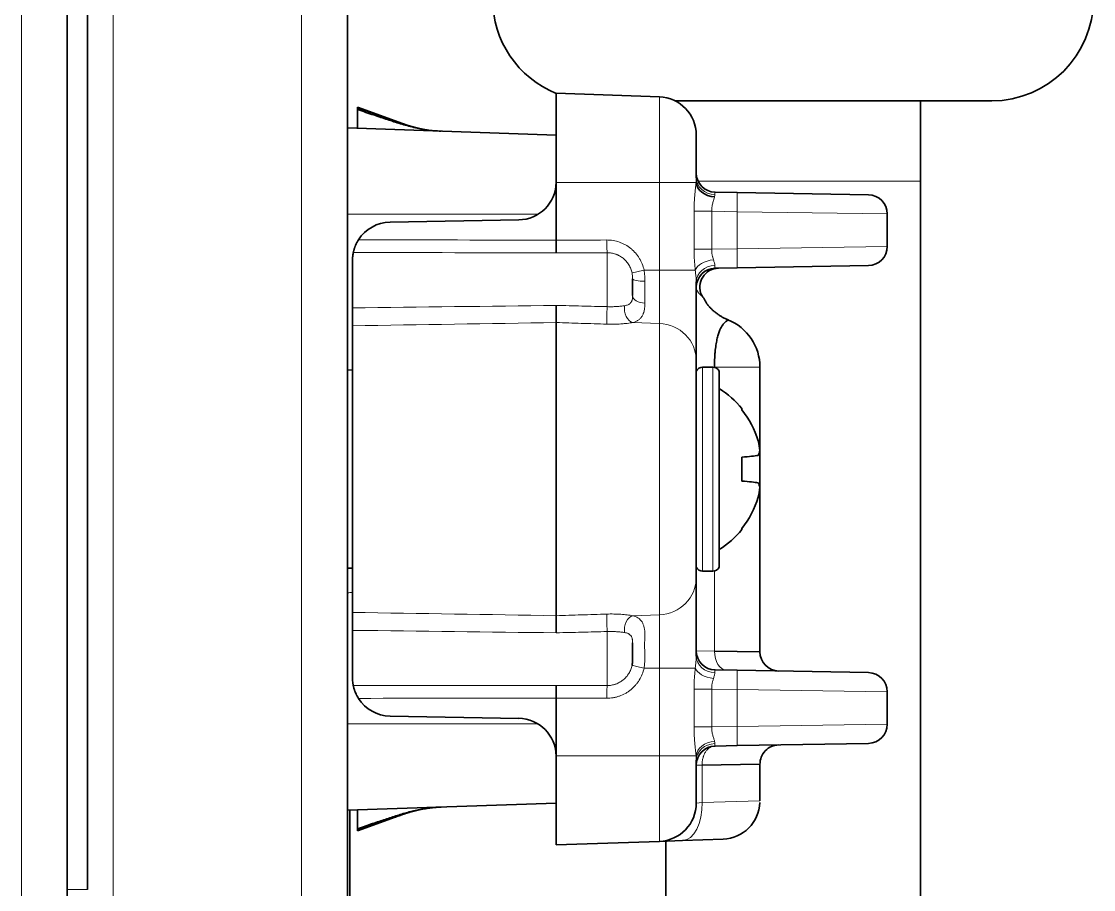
# Model space of a CAD drawing. Header units: millimetres. Extents: x -1803 to 2559, y -1143 to 2136.
# Drawn here: x 80.05 to 122.15, y 95.6 to 129.67 of the extents above; entities that cross this region are included whole.
import ezdxf

# ---------------------------------------------------------------- set-up
doc = ezdxf.new("R2010")
doc.units = ezdxf.units.MM

msp = doc.modelspace()

# ---------------------------------------------------------------- linework, layer by layer
at = {"linetype": 'Continuous', "lineweight": 13}
for p, q in [((80.053, 939.789), (80.053, 46.303)), ((91.053, 146.603), (91.053, 59.403)), ((83.653, 135.279), (83.653, 91.773)), ((105.105, 126.711), (105.105, 123.353)), ((101.053, 123.353), (105.105, 123.353)), ((106.544, 123.353), (105.105, 123.353)), ((105.105, 119.909), (105.105, 123.353)), ((106.624, 123.403), (115.353, 123.403)), ((100.335, 122.103), (92.853, 122.103)), ((106.465, 122.223), (107.157, 122.223)), ((106.465, 122.223), (106.465, 120.733)), ((107.157, 122.223), (108.158, 122.206)), ((107.157, 122.223), (107.157, 120.733)), ((108.158, 122.206), (114.053, 122.116)), ((108.158, 122.206), (108.158, 120.75)), ((114.053, 120.84), (108.158, 120.75)), ((106.465, 120.733), (107.157, 120.733)), ((108.158, 120.75), (107.157, 120.733)), ((104.502, 119.909), (105.105, 119.909)), ((106.514, 119.909), (105.105, 119.909)), ((105.105, 119.909), (105.105, 117.82)), ((104.536, 118.614), (104.536, 119.473)), ((105.105, 117.82), (104.064, 117.855)), ((105.105, 117.82), (105.105, 106.386)), ((106.803, 108.103), (106.803, 116.103)), ((107.203, 108.103), (107.203, 116.103)), ((107.267, 116.103), (107.267, 116.096)), ((109.053, 116.103), (107.267, 116.103)), ((107.267, 108.111), (107.267, 104.963)), ((105.105, 106.386), (104.064, 106.351)), ((105.105, 106.386), (105.105, 104.297)), ((107.267, 104.963), (106.553, 104.971)), ((104.502, 104.297), (105.105, 104.297)), ((105.105, 100.853), (105.105, 104.297)), ((106.514, 104.297), (105.105, 104.297)), ((106.465, 103.473), (106.465, 101.983)), ((106.465, 103.473), (107.157, 103.473)), ((107.157, 103.473), (108.158, 103.456)), ((107.157, 103.473), (107.157, 101.983)), ((108.158, 103.456), (114.053, 103.366)), ((108.158, 103.456), (108.158, 102)), ((100.335, 102.103), (92.853, 102.103)), ((106.465, 101.983), (107.157, 101.983)), ((108.158, 102), (107.157, 101.983)), ((114.053, 102.09), (108.158, 102)), ((101.053, 100.853), (105.105, 100.853)), ((106.544, 100.853), (105.105, 100.853)), ((105.105, 100.853), (105.105, 97.495)), ((106.78, 100.483), (106.553, 100.483)), ((106.78, 100.483), (106.78, 99.025)), ((106.553, 98.994), (106.78, 99.025)), ((109.053, 99.081), (106.78, 99.025)), ((81.853, 95.603), (82.653, 95.603))]:
    msp.add_line(p, q, dxfattribs=at)
at = {"linetype": 'Continuous', "lineweight": 35}
for p, q in [((81.853, 939.789), (81.853, 46.303)), ((92.853, 60.403), (92.853, 146.603)), ((82.653, 144.603), (82.653, 95.603)), ((101.053, 126.853), (105.105, 126.711)), ((101.053, 123.383), (101.053, 126.853)), ((93.253, 126.277), (93.253, 126.303)), ((95.013, 125.663), (93.253, 126.303)), ((118.153, 126.553), (105.726, 126.553)), ((115.353, 123.403), (115.353, 126.553)), ((93.253, 126.216), (93.253, 126.277)), ((93.253, 125.48), (93.253, 126.216)), ((101.053, 125.208), (92.853, 125.494)), ((106.553, 125.212), (106.553, 123.53)), ((101.053, 123.353), (101.053, 121.087)), ((115.353, 73.403), (115.353, 123.403)), ((107.29, 122.971), (108.158, 122.956)), ((108.158, 122.956), (113.316, 122.866)), ((114.053, 122.116), (114.053, 120.84)), ((99.579, 121.884), (94.527, 121.795)), ((93.053, 118.431), (93.053, 120.296)), ((108.158, 120), (107.29, 119.985)), ((113.316, 120.09), (108.158, 120)), ((106.553, 119.448), (106.553, 116.357)), ((107.803, 117.957), (107.734, 117.909)), ((107.803, 117.957), (107.734, 117.909)), ((93.053, 106.479), (93.053, 117.727)), ((101.053, 117.856), (101.053, 106.35)), ((106.553, 116.357), (106.553, 107.849)), ((93.053, 115.987), (92.853, 115.994)), ((107.203, 116.103), (106.803, 116.103)), ((107.453, 108.253), (107.453, 115.953)), ((109.053, 104.927), (109.053, 116.103)), ((108.345, 114.429), (108.344, 114.476)), ((108.344, 109.73), (108.345, 109.777)), ((92.853, 108.212), (93.053, 108.219)), ((106.553, 107.849), (106.553, 104.758)), ((106.803, 108.103), (107.203, 108.103)), ((93.053, 103.91), (93.053, 105.775)), ((109.044, 104.927), (107.267, 104.963)), ((107.29, 104.221), (108.158, 104.206)), ((108.158, 104.206), (113.316, 104.116)), ((114.053, 103.366), (114.053, 102.09)), ((101.053, 103.119), (101.053, 100.853)), ((99.579, 102.322), (94.527, 102.411)), ((108.158, 101.25), (107.29, 101.235)), ((113.316, 101.34), (108.158, 101.25)), ((101.053, 97.353), (101.053, 100.823)), ((106.553, 98.994), (106.553, 100.676)), ((106.78, 100.483), (109.039, 100.528)), ((109.053, 99.081), (109.053, 100.529)), ((101.053, 98.998), (92.853, 98.712)), ((92.953, 98.715), (92.953, 87.703)), ((93.253, 97.99), (93.253, 98.726)), ((93.253, 97.903), (95.013, 98.543)), ((93.253, 97.929), (93.253, 97.99)), ((93.253, 97.903), (93.253, 97.929)), ((101.053, 97.353), (105.105, 97.495)), ((105.105, 97.495), (106.015, 97.526)), ((105.353, 73.403), (105.353, 97.523)), ((107.605, 97.582), (106.015, 97.526))]:
    msp.add_line(p, q, dxfattribs=at)
for centre, radius, start, end in [((102.553, 130.553), 4, 180, 247.9753), ((118.153, 130.553), 4, 270, 0), ((105.053, 125.212), 1.5, 0, 88), ((99.553, 123.383), 1.5, 271, 358.9928), ((107.303, 123.721), 0.75, 180, 269), ((113.303, 122.116), 0.75, 0, 89), ((94.553, 120.296), 1.5, 91, 147.5807), ((113.303, 120.84), 0.75, 271, 0), ((107.303, 119.235), 0.75, 91, 180), ((107.053, 116.103), 2, 0, 68.22), ((106.803, 115.82), 0.283, 90, 151.9275), ((107.203, 115.82), 0.283, 28.0725, 90), ((105.453, 112.103), 3.74, 39.3791, 57.6759), ((105.453, 112.103), 3.74, 302.3241, 320.6111), ((106.803, 108.386), 0.283, 208.0725, 270), ((107.203, 108.386), 0.283, 270, 331.9275), ((107.303, 104.971), 0.75, 180, 269), ((109.803, 104.927), 0.75, 179.5721, 269), ((113.303, 103.366), 0.75, 0, 89), ((94.553, 103.91), 1.5, 212.4193, 269), ((99.553, 100.823), 1.5, 1.0073, 89), ((113.303, 102.09), 0.75, 271, 0), ((107.303, 100.485), 0.75, 91, 180), ((109.803, 100.529), 0.75, 91, 181.017), ((105.053, 98.994), 1.5, 272, 0), ((107.553, 99.081), 1.5, 272, 357.7999)]:
    msp.add_arc(centre, radius, start, end, dxfattribs=at)
for centre, major_axis, ratio, start_param, end_param in [((96.722, 130.362), (0, -5), 1, 5.934414, 6.248278), ((107.29, 123.353), (0.744, -0.093), 0.753293, 3.306771, 4.781997), ((107.442, 119.238), (0.013, -0.75), 0.999996, 3.143114, 5.112232), ((105.432, 112.108), (0.873, 3.624), 0.997235, 5.247399, 5.62012), ((105.395, 112.361), (3.6, 0.806), 0.902278, 6.178468, 6.295334), ((105.432, 112.4), (3.718, 0.269), 0.017407, 5.611261, 5.983982), ((105.395, 112.657), (3.669, 0.383), 0.420739, 6.027806, 6.144672), ((105.432, 111.806), (-3.718, 0.269), 0.017407, 3.440796, 3.813517), ((105.395, 111.549), (-3.669, 0.383), 0.420739, 3.280106, 3.396972), ((105.395, 111.845), (-3.6, 0.806), 0.902278, 3.129444, 3.24631), ((105.432, 112.098), (-0.873, 3.624), 0.997235, 3.804658, 4.177379)]:
    msp.add_ellipse(centre, major_axis=major_axis, ratio=ratio, start_param=start_param, end_param=end_param, dxfattribs=at)
at = {"linetype": 'Continuous', "lineweight": 13}
for centre, major_axis, ratio, start_param, end_param in [((107.303, 123.53), (0.75, 0), 0.872523, 3.141593, 4.688635), ((107.303, 122.221), (-0.013, 0.75), 0.017429, 6.282577, 6.792959), ((108.145, 122.206), (0.013, 0.75), 0.01745, 4.712694, 6.283185), ((103.053, 121.095), (0.002, -0.5), 0.034899, 4.712271, 6.192931), ((108.145, 120.75), (0.013, -0.75), 0.01745, 0, 1.570492), ((107.244, 119.909), (0.741, 0.115), 0.547798, 1.510445, 2.865793), ((107.303, 119.448), (0.75, 0), 0.857945, 1.594735, 3.141593), ((107.303, 120.735), (0.013, 0.75), 0.017429, 2.602742, 3.142201), ((104.519, 119.909), (-0.489, -0.104), 0.007283, 4.746528, 6.24987), ((104.553, 119.576), (-0.5, 0), 0.205405, 0, 1.53589), ((104.553, 118.919), (-0.5, 0), 0.610379, 6.283184, 7.819075), ((103.053, 118.271), (0.016, 0.5), 0.014467, 1.141807, 2.85497), ((104.082, 118.343), (-0.09, 0.492), 0.691493, 1.087032, 2.834139), ((105.053, 116.357), (1.5, 0), 0.975781, 0, 1.53589), ((105.053, 107.849), (1.5, 0), 0.975781, 4.747296, 6.283185), ((103.053, 105.935), (0.016, -0.5), 0.014467, 3.428215, 5.141378), ((104.082, 105.863), (-0.09, -0.492), 0.691493, 3.449046, 5.196154), ((107.75, 104.963), (-0.013, -0.75), 0.6428, 4.723609, 6.283185), ((107.303, 104.758), (0.75, 0), 0.857945, 3.141593, 4.688451), ((104.519, 104.297), (-0.489, 0.104), 0.007283, 0.033315, 1.536658), ((107.244, 104.297), (0.741, -0.115), 0.547798, 3.417392, 4.77274), ((107.303, 103.471), (-0.013, 0.75), 0.017429, 6.282577, 6.822036), ((108.145, 103.456), (0.013, 0.75), 0.01745, 4.712694, 6.283185), ((103.053, 103.111), (0.002, 0.5), 0.034899, 0.090254, 1.570914), ((108.145, 102), (0.013, -0.75), 0.01745, 0, 1.570492), ((107.29, 100.853), (0.744, 0.093), 0.753293, 1.501189, 2.976415), ((107.303, 100.676), (0.75, 0), 0.872523, 1.59455, 3.141593), ((107.303, 101.985), (0.013, 0.75), 0.017429, 2.631819, 3.142201), ((107.053, 100.485), (-0.5, 0), 0.009465, 5.28942, 6.283185), ((105.962, 99.025), (-0.052, 1.499), 0.545221, 3.141593, 4.693352)]:
    msp.add_ellipse(centre, major_axis=major_axis, ratio=ratio, start_param=start_param, end_param=end_param, dxfattribs=at)
at = {"linetype": 'Continuous', "lineweight": 35}
for points, degree in [([(95.013, 125.663), (95.016, 125.662), (95.015, 125.662), (94.991, 125.671), (94.941, 125.688), (94.862, 125.715), (94.755, 125.753), (94.62, 125.8), (94.46, 125.856), (94.274, 125.92), (94.063, 125.994), (93.825, 126.077), (93.559, 126.17), (93.359, 126.24), (93.253, 126.277)], 3), ([(96.522, 125.366), (96.432, 125.369), (96.252, 125.38), (95.983, 125.411), (95.718, 125.456), (95.455, 125.513), (95.195, 125.581), (94.938, 125.657), (94.682, 125.738), (94.427, 125.82), (94.167, 125.906), (93.891, 125.999), (93.583, 126.103), (93.366, 126.178), (93.253, 126.216)], 3), ([(101.053, 123.383), (101.053, 123.375), (101.053, 123.366), (101.053, 123.357)], 3), ([(106.76, 118.947), (106.984, 118.571)], 1), ([(107.803, 117.957), (107.314, 118.157), (106.984, 118.571)], 2), ([(101.053, 100.823), (101.053, 100.831), (101.053, 100.84), (101.053, 100.849)], 3), ([(93.253, 97.99), (93.356, 98.025), (93.555, 98.093), (93.839, 98.19), (94.102, 98.278), (94.346, 98.359), (94.58, 98.436), (94.814, 98.51), (95.048, 98.582), (95.281, 98.648), (95.518, 98.708), (95.762, 98.758), (96.013, 98.799), (96.268, 98.827), (96.437, 98.837), (96.522, 98.84)], 3), ([(93.253, 97.929), (93.337, 97.959), (93.497, 98.014), (93.709, 98.088), (93.897, 98.154), (94.066, 98.213), (94.219, 98.267), (94.361, 98.316), (94.495, 98.363), (94.621, 98.407), (94.738, 98.448), (94.843, 98.484), (94.927, 98.513), (94.986, 98.534), (95.014, 98.544), (95.016, 98.544), (95.013, 98.543)], 3)]:
    msp.add_open_spline(points, degree=degree, dxfattribs=at)
at = {"linetype": 'Continuous', "lineweight": 13}
for points, knots in [([(106.544, 123.353), (106.541, 123.313), (106.537, 123.272), (106.528, 123.186), (106.524, 123.142), (106.517, 123.075), (106.514, 123.052), (106.509, 123.006), (106.507, 122.983), (106.5, 122.913), (106.496, 122.865), (106.488, 122.769), (106.484, 122.721), (106.479, 122.647), (106.477, 122.623), (106.474, 122.573), (106.473, 122.548), (106.467, 122.424), (106.465, 122.324), (106.465, 122.223)], [0, 0, 0, 0, 0.125, 0.125, 0.25, 0.25, 0.3125, 0.3125, 0.375, 0.375, 0.5, 0.5, 0.625, 0.625, 0.6875, 0.6875, 0.75, 0.75, 1, 1, 1, 1]), ([(107.271, 122.787), (107.262, 122.752), (107.25, 122.713), (107.231, 122.65), (107.224, 122.628), (107.21, 122.583), (107.204, 122.56), (107.192, 122.512), (107.186, 122.488), (107.178, 122.45), (107.176, 122.437), (107.171, 122.411), (107.169, 122.398), (107.16, 122.332), (107.157, 122.278), (107.157, 122.223)], [0, 0, 0, 0, 0.25, 0.25, 0.375, 0.375, 0.5, 0.5, 0.625, 0.625, 0.6875, 0.6875, 0.75, 0.75, 1, 1, 1, 1]), ([(104.502, 119.909), (104.484, 119.993), (104.459, 120.075), (104.412, 120.193), (104.395, 120.232), (104.356, 120.308), (104.335, 120.346), (104.268, 120.455), (104.218, 120.523), (104.135, 120.618), (104.106, 120.649), (104.06, 120.693), (104.044, 120.707), (104.012, 120.736), (103.996, 120.749), (103.912, 120.817), (103.842, 120.864), (103.731, 120.926), (103.693, 120.945), (103.635, 120.972), (103.616, 120.98), (103.576, 120.996), (103.556, 121.003), (103.455, 121.039), (103.29, 121.081), (103.121, 121.095), (103.035, 121.095)], [0, 0, 0, 0, 0.125, 0.125, 0.1875, 0.1875, 0.25, 0.25, 0.375, 0.375, 0.4375, 0.4375, 0.46875, 0.46875, 0.5, 0.5, 0.625, 0.625, 0.6875, 0.6875, 0.71875, 0.71875, 0.75, 0.75, 0.875, 1, 1, 1, 1]), ([(103.053, 120.597), (102.72, 120.596), (102.388, 120.595), (101.723, 120.593), (101.39, 120.592), (101.057, 120.591)], [0, 0, 0, 0, 0.499839, 0.499839, 1, 1, 1, 1]), ([(104.031, 119.805), (104.019, 119.861), (104.002, 119.916), (103.971, 119.995), (103.959, 120.021), (103.934, 120.072), (103.92, 120.097), (103.875, 120.17), (103.842, 120.215), (103.786, 120.279), (103.767, 120.299), (103.726, 120.338), (103.705, 120.357), (103.638, 120.411), (103.591, 120.443), (103.517, 120.484), (103.492, 120.497), (103.453, 120.515), (103.44, 120.52), (103.414, 120.531), (103.4, 120.536), (103.333, 120.56), (103.223, 120.588), (103.11, 120.597), (103.053, 120.597)], [0, 0, 0, 0, 0.125, 0.125, 0.1875, 0.1875, 0.25, 0.25, 0.375, 0.375, 0.4375, 0.4375, 0.5, 0.5, 0.625, 0.625, 0.6875, 0.6875, 0.71875, 0.71875, 0.75, 0.75, 0.875, 1, 1, 1, 1]), ([(103.053, 118.479), (103.053, 118.534), (103.053, 118.589), (103.053, 118.703), (103.053, 118.76), (103.053, 118.848), (103.053, 118.892), (103.053, 118.937), (103.053, 118.967), (103.053, 118.982), (103.053, 119.056), (103.053, 119.176), (103.053, 119.294), (103.053, 119.382), (103.053, 119.411), (103.053, 119.47), (103.053, 119.499), (103.053, 119.585), (103.053, 119.642), (103.053, 119.724), (103.053, 119.751), (103.053, 119.805), (103.053, 119.831), (103.053, 119.909), (103.053, 120.008), (103.053, 120.099), (103.053, 120.163), (103.053, 120.185), (103.053, 120.225), (103.053, 120.245), (103.053, 120.301), (103.053, 120.371), (103.053, 120.429), (103.053, 120.462), (103.053, 120.468), (103.053, 120.48), (103.053, 120.498), (103.053, 120.513), (103.053, 120.542), (103.053, 120.558), (103.053, 120.583), (103.053, 120.592), (103.053, 120.597)], [0, 0, 0, 0, 0.0625, 0.0625, 0.125, 0.125, 0.15625, 0.171875, 0.171875, 0.1875, 0.1875, 0.25, 0.3125, 0.3125, 0.34375, 0.34375, 0.375, 0.375, 0.4375, 0.4375, 0.46875, 0.46875, 0.5, 0.5, 0.5625, 0.625, 0.625, 0.65625, 0.65625, 0.6875, 0.6875, 0.75, 0.8125, 0.8125, 0.828125, 0.828125, 0.84375, 0.875, 0.875, 0.9375, 0.9375, 1, 1, 1, 1]), ([(106.465, 120.733), (106.465, 120.662), (106.466, 120.591), (106.471, 120.451), (106.474, 120.381), (106.481, 120.277), (106.483, 120.243), (106.489, 120.174), (106.491, 120.141), (106.5, 120.04), (106.507, 119.974), (106.514, 119.909)], [0, 0, 0, 0, 0.25, 0.25, 0.5, 0.5, 0.625, 0.625, 0.75, 0.75, 1, 1, 1, 1]), ([(107.157, 120.733), (107.157, 120.695), (107.158, 120.659), (107.165, 120.587), (107.17, 120.551), (107.18, 120.499), (107.183, 120.481), (107.191, 120.448), (107.195, 120.431), (107.208, 120.383), (107.217, 120.351), (107.226, 120.321)], [0, 0, 0, 0, 0.25, 0.25, 0.5, 0.5, 0.625, 0.625, 0.75, 0.75, 1, 1, 1, 1]), ([(107.226, 120.321), (107.233, 120.298), (107.24, 120.276), (107.254, 120.234), (107.26, 120.213), (107.277, 120.155), (107.285, 120.121), (107.285, 120.091)], [0, 0, 0, 0, 0.25, 0.25, 0.5, 0.5, 1, 1, 1, 1]), ([(104.053, 119.576), (104.053, 119.594), (104.053, 119.613), (104.051, 119.651), (104.05, 119.67), (104.045, 119.728), (104.039, 119.766), (104.031, 119.805)], [0, 0, 0, 0, 0.25, 0.25, 0.5, 0.5, 1, 1, 1, 1]), ([(104.536, 119.473), (104.536, 119.546), (104.533, 119.618), (104.522, 119.764), (104.514, 119.837), (104.502, 119.909)], [0, 0, 0, 0, 0.5, 0.5, 1, 1, 1, 1]), ([(106.514, 119.909), (106.518, 119.866), (106.522, 119.823), (106.531, 119.74), (106.535, 119.7), (106.541, 119.641), (106.543, 119.622), (106.546, 119.584), (106.548, 119.566), (106.552, 119.512), (106.553, 119.479), (106.553, 119.448)], [0, 0, 0, 0, 0.25, 0.25, 0.5, 0.5, 0.625, 0.625, 0.75, 0.75, 1, 1, 1, 1]), ([(106.553, 119.235), (106.553, 119.182), (106.571, 119.131), (106.609, 119.065), (106.623, 119.045), (106.652, 119.008), (106.667, 118.991), (106.695, 118.962), (106.708, 118.95), (106.732, 118.929), (106.742, 118.92), (106.755, 118.91), (106.758, 118.907), (106.765, 118.902), (106.768, 118.9), (106.774, 118.895), (106.776, 118.893), (106.776, 118.893)], [0, 0, 0, 0, 0.250274, 0.250274, 0.375411, 0.375411, 0.500547, 0.500547, 0.625684, 0.625684, 0.750821, 0.750821, 0.81339, 0.81339, 0.875958, 0.875958, 1, 1, 1, 1]), ([(103.739, 118.517), (103.789, 118.524), (103.834, 118.535), (103.893, 118.562), (103.912, 118.573), (103.946, 118.598), (103.961, 118.612), (103.988, 118.644), (104, 118.662), (104.016, 118.692), (104.02, 118.703), (104.029, 118.725), (104.032, 118.737), (104.042, 118.773), (104.046, 118.8), (104.051, 118.842), (104.052, 118.857), (104.053, 118.888), (104.053, 118.903), (104.053, 118.919)], [0, 0, 0, 0, 0.25, 0.25, 0.375, 0.375, 0.5, 0.5, 0.625, 0.625, 0.6875, 0.6875, 0.75, 0.75, 0.875, 0.875, 0.9375, 0.9375, 1, 1, 1, 1]), ([(101.057, 118.527), (101.39, 118.519), (101.723, 118.511), (102.388, 118.495), (102.72, 118.487), (103.053, 118.479)], [0, 0, 0, 0, 0.500156, 0.500156, 1, 1, 1, 1]), ([(103.053, 118.479), (103.085, 118.478), (103.117, 118.477), (103.181, 118.476), (103.212, 118.476), (103.305, 118.478), (103.365, 118.48), (103.454, 118.486), (103.483, 118.488), (103.539, 118.493), (103.566, 118.496), (103.645, 118.504), (103.694, 118.51), (103.739, 118.517)], [0, 0, 0, 0, 0.125, 0.125, 0.25, 0.25, 0.5, 0.5, 0.625, 0.625, 0.75, 0.75, 1, 1, 1, 1]), ([(104.064, 117.855), (104.104, 117.865), (104.142, 117.878), (104.211, 117.908), (104.244, 117.925), (104.304, 117.966), (104.331, 117.99), (104.381, 118.043), (104.403, 118.072), (104.442, 118.135), (104.459, 118.17), (104.477, 118.217), (104.481, 118.227), (104.487, 118.247), (104.497, 118.276), (104.505, 118.308), (104.518, 118.372), (104.525, 118.417), (104.532, 118.488), (104.533, 118.513), (104.535, 118.563), (104.536, 118.588), (104.536, 118.614)], [0, 0, 0, 0, 0.125, 0.125, 0.25, 0.25, 0.375, 0.375, 0.5, 0.5, 0.625, 0.625, 0.65625, 0.65625, 0.6875, 0.75, 0.75, 0.875, 0.875, 0.9375, 0.9375, 1, 1, 1, 1]), ([(101.053, 117.856), (101.381, 117.845), (101.71, 117.834), (102.37, 117.813), (102.703, 117.802), (103.035, 117.792)], [0, 0, 0, 0, 0.496855, 0.496855, 1, 1, 1, 1]), ([(103.035, 117.792), (103.083, 117.79), (103.13, 117.789), (103.224, 117.788), (103.27, 117.789), (103.408, 117.791), (103.498, 117.795), (103.608, 117.802), (103.63, 117.804), (103.673, 117.807), (103.695, 117.809), (103.758, 117.815), (103.799, 117.819), (103.919, 117.833), (103.994, 117.844), (104.064, 117.855)], [0, 0, 0, 0, 0.125, 0.125, 0.25, 0.25, 0.5, 0.5, 0.5625, 0.5625, 0.625, 0.625, 0.75, 0.75, 1, 1, 1, 1]), ([(103.035, 106.414), (102.703, 106.404), (102.37, 106.393), (101.71, 106.372), (101.381, 106.361), (101.053, 106.35)], [0, 0, 0, 0, 0.50314, 0.50314, 1, 1, 1, 1]), ([(104.064, 106.351), (104.029, 106.357), (103.993, 106.362), (103.917, 106.373), (103.878, 106.378), (103.758, 106.392), (103.674, 106.399), (103.564, 106.407), (103.542, 106.408), (103.497, 106.411), (103.474, 106.412), (103.406, 106.414), (103.361, 106.416), (103.223, 106.418), (103.13, 106.417), (103.035, 106.414)], [0, 0, 0, 0, 0.125, 0.125, 0.25, 0.25, 0.5, 0.5, 0.5625, 0.5625, 0.625, 0.625, 0.75, 0.75, 1, 1, 1, 1]), ([(104.502, 104.297), (104.507, 104.328), (104.511, 104.358), (104.519, 104.42), (104.522, 104.451), (104.531, 104.544), (104.534, 104.605), (104.536, 104.727), (104.536, 104.787), (104.533, 104.876), (104.532, 104.906), (104.529, 104.965), (104.528, 104.994), (104.526, 105.053), (104.525, 105.081), (104.523, 105.138), (104.523, 105.167), (104.523, 105.222), (104.524, 105.25), (104.525, 105.304), (104.526, 105.331), (104.53, 105.411), (104.533, 105.463), (104.535, 105.539), (104.536, 105.564), (104.536, 105.613), (104.535, 105.637), (104.533, 105.708), (104.529, 105.754), (104.52, 105.819), (104.517, 105.84), (104.508, 105.882), (104.504, 105.902), (104.493, 105.941), (104.487, 105.96), (104.475, 105.996), (104.468, 106.014), (104.445, 106.065), (104.428, 106.096), (104.389, 106.154), (104.367, 106.18), (104.336, 106.21), (104.33, 106.216), (104.317, 106.227), (104.298, 106.243), (104.277, 106.258), (104.234, 106.286), (104.204, 106.302), (104.137, 106.33), (104.102, 106.341), (104.064, 106.351)], [0, 0, 0, 0, 0.03125, 0.03125, 0.0625, 0.0625, 0.125, 0.125, 0.1875, 0.1875, 0.21875, 0.21875, 0.25, 0.25, 0.28125, 0.28125, 0.3125, 0.3125, 0.34375, 0.34375, 0.375, 0.375, 0.4375, 0.4375, 0.46875, 0.46875, 0.5, 0.5, 0.5625, 0.5625, 0.59375, 0.59375, 0.625, 0.625, 0.65625, 0.65625, 0.6875, 0.6875, 0.75, 0.75, 0.8125, 0.8125, 0.828125, 0.828125, 0.84375, 0.875, 0.875, 0.9375, 0.9375, 1, 1, 1, 1]), ([(103.053, 105.727), (102.72, 105.719), (102.388, 105.711), (101.723, 105.695), (101.39, 105.687), (101.057, 105.679)], [0, 0, 0, 0, 0.499839, 0.499839, 1, 1, 1, 1]), ([(103.739, 105.689), (103.716, 105.693), (103.692, 105.696), (103.643, 105.702), (103.617, 105.705), (103.538, 105.713), (103.483, 105.718), (103.395, 105.724), (103.364, 105.725), (103.303, 105.728), (103.273, 105.729), (103.18, 105.73), (103.117, 105.729), (103.053, 105.727)], [0, 0, 0, 0, 0.125, 0.125, 0.25, 0.25, 0.5, 0.5, 0.625, 0.625, 0.75, 0.75, 1, 1, 1, 1]), ([(103.053, 103.609), (103.053, 103.612), (103.053, 103.615), (103.053, 103.624), (103.053, 103.63), (103.053, 103.648), (103.053, 103.664), (103.053, 103.693), (103.053, 103.708), (103.053, 103.726), (103.053, 103.738), (103.053, 103.744), (103.053, 103.777), (103.053, 103.835), (103.053, 103.905), (103.053, 103.961), (103.053, 103.981), (103.053, 104.022), (103.053, 104.043), (103.053, 104.108), (103.053, 104.198), (103.053, 104.297), (103.053, 104.375), (103.053, 104.401), (103.053, 104.455), (103.053, 104.482), (103.053, 104.565), (103.053, 104.621), (103.053, 104.707), (103.053, 104.737), (103.053, 104.795), (103.053, 104.824), (103.053, 104.912), (103.053, 105.031), (103.053, 105.15), (103.053, 105.225), (103.053, 105.24), (103.053, 105.27), (103.053, 105.314), (103.053, 105.358), (103.053, 105.446), (103.053, 105.503), (103.053, 105.617), (103.053, 105.672), (103.053, 105.727)], [0, 0, 0, 0, 0.03125, 0.03125, 0.0625, 0.0625, 0.125, 0.125, 0.15625, 0.171875, 0.171875, 0.1875, 0.1875, 0.25, 0.3125, 0.3125, 0.34375, 0.34375, 0.375, 0.375, 0.4375, 0.5, 0.5, 0.53125, 0.53125, 0.5625, 0.5625, 0.625, 0.625, 0.65625, 0.65625, 0.6875, 0.6875, 0.75, 0.8125, 0.8125, 0.828125, 0.828125, 0.84375, 0.875, 0.875, 0.9375, 0.9375, 1, 1, 1, 1]), ([(104.053, 105.283), (104.053, 105.287), (104.053, 105.29), (104.053, 105.31), (104.053, 105.327), (104.051, 105.358), (104.05, 105.373), (104.046, 105.403), (104.044, 105.417), (104.039, 105.445), (104.035, 105.458), (104.028, 105.483), (104.023, 105.495), (104.009, 105.529), (103.997, 105.549), (103.97, 105.585), (103.954, 105.601), (103.928, 105.621), (103.919, 105.628), (103.9, 105.64), (103.89, 105.645), (103.859, 105.66), (103.837, 105.668), (103.79, 105.681), (103.765, 105.686), (103.739, 105.689)], [0, 0, 0, 0, 0.013547, 0.013547, 0.079311, 0.079311, 0.145074, 0.145074, 0.210838, 0.210838, 0.276601, 0.276601, 0.342365, 0.342365, 0.473892, 0.473892, 0.605419, 0.605419, 0.671182, 0.671182, 0.736946, 0.736946, 0.868473, 0.868473, 1, 1, 1, 1]), ([(106.553, 104.758), (106.553, 104.727), (106.552, 104.693), (106.547, 104.623), (106.543, 104.585), (106.537, 104.527), (106.535, 104.507), (106.531, 104.466), (106.529, 104.445), (106.522, 104.383), (106.518, 104.34), (106.514, 104.297)], [0, 0, 0, 0, 0.25, 0.25, 0.5, 0.5, 0.625, 0.625, 0.75, 0.75, 1, 1, 1, 1]), ([(103.035, 103.111), (103.121, 103.111), (103.206, 103.118), (103.331, 103.139), (103.373, 103.148), (103.435, 103.164), (103.455, 103.17), (103.496, 103.182), (103.517, 103.189), (103.617, 103.224), (103.695, 103.259), (103.805, 103.321), (103.841, 103.343), (103.894, 103.379), (103.911, 103.391), (103.946, 103.417), (103.963, 103.43), (104.046, 103.497), (104.107, 103.556), (104.191, 103.652), (104.217, 103.685), (104.255, 103.736), (104.267, 103.754), (104.291, 103.789), (104.303, 103.807), (104.359, 103.898), (104.397, 103.974), (104.459, 104.132), (104.484, 104.213), (104.502, 104.297)], [0, 0, 0, 0, 0.125, 0.125, 0.1875, 0.1875, 0.21875, 0.21875, 0.25, 0.25, 0.375, 0.375, 0.4375, 0.4375, 0.46875, 0.46875, 0.5, 0.5, 0.625, 0.625, 0.6875, 0.6875, 0.71875, 0.71875, 0.75, 0.75, 0.875, 0.875, 1, 1, 1, 1]), ([(103.053, 103.609), (103.11, 103.609), (103.167, 103.613), (103.25, 103.628), (103.278, 103.633), (103.319, 103.644), (103.333, 103.648), (103.361, 103.656), (103.374, 103.661), (103.441, 103.685), (103.493, 103.708), (103.567, 103.749), (103.591, 103.764), (103.626, 103.788), (103.637, 103.796), (103.66, 103.813), (103.672, 103.822), (103.727, 103.867), (103.768, 103.906), (103.824, 103.97), (103.841, 103.992), (103.867, 104.026), (103.875, 104.038), (103.891, 104.062), (103.898, 104.074), (103.936, 104.135), (103.961, 104.186), (104.002, 104.291), (104.019, 104.345), (104.031, 104.401)], [0, 0, 0, 0, 0.125, 0.125, 0.1875, 0.1875, 0.21875, 0.21875, 0.25, 0.25, 0.375, 0.375, 0.4375, 0.4375, 0.46875, 0.46875, 0.5, 0.5, 0.625, 0.625, 0.6875, 0.6875, 0.71875, 0.71875, 0.75, 0.75, 0.875, 0.875, 1, 1, 1, 1]), ([(106.514, 104.297), (106.507, 104.232), (106.5, 104.166), (106.491, 104.065), (106.489, 104.031), (106.483, 103.963), (106.481, 103.929), (106.474, 103.825), (106.471, 103.756), (106.467, 103.65), (106.466, 103.615), (106.465, 103.544), (106.465, 103.509), (106.465, 103.473)], [0, 0, 0, 0, 0.25, 0.25, 0.375, 0.375, 0.5, 0.5, 0.75, 0.75, 0.875, 0.875, 1, 1, 1, 1]), ([(107.285, 104.115), (107.285, 104.1), (107.283, 104.084), (107.276, 104.05), (107.272, 104.031), (107.26, 103.993), (107.254, 103.973), (107.24, 103.93), (107.233, 103.908), (107.226, 103.885)], [0, 0, 0, 0, 0.25, 0.25, 0.5, 0.5, 0.75, 0.75, 1, 1, 1, 1]), ([(101.057, 103.615), (101.39, 103.614), (101.723, 103.613), (102.388, 103.611), (102.72, 103.61), (103.053, 103.609)], [0, 0, 0, 0, 0.500155, 0.500155, 1, 1, 1, 1]), ([(107.226, 103.885), (107.217, 103.855), (107.208, 103.823), (107.195, 103.775), (107.191, 103.758), (107.183, 103.724), (107.18, 103.707), (107.17, 103.656), (107.165, 103.62), (107.16, 103.566), (107.159, 103.548), (107.157, 103.511), (107.157, 103.492), (107.157, 103.473)], [0, 0, 0, 0, 0.25, 0.25, 0.375, 0.375, 0.5, 0.5, 0.75, 0.75, 0.875, 0.875, 1, 1, 1, 1]), ([(106.465, 101.983), (106.465, 101.882), (106.467, 101.782), (106.474, 101.633), (106.477, 101.583), (106.484, 101.485), (106.488, 101.436), (106.494, 101.364), (106.496, 101.34), (106.5, 101.293), (106.503, 101.269), (106.509, 101.199), (106.514, 101.154), (106.524, 101.064), (106.528, 101.02), (106.535, 100.956), (106.537, 100.935), (106.541, 100.893), (106.543, 100.873), (106.544, 100.853)], [0, 0, 0, 0, 0.25, 0.25, 0.375, 0.375, 0.5, 0.5, 0.5625, 0.5625, 0.625, 0.625, 0.75, 0.75, 0.875, 0.875, 0.9375, 0.9375, 1, 1, 1, 1]), ([(107.157, 101.983), (107.157, 101.928), (107.16, 101.874), (107.171, 101.795), (107.175, 101.769), (107.186, 101.719), (107.192, 101.694), (107.21, 101.621), (107.224, 101.577), (107.244, 101.514), (107.25, 101.494), (107.262, 101.455), (107.267, 101.436), (107.271, 101.419)], [0, 0, 0, 0, 0.25, 0.25, 0.375, 0.375, 0.5, 0.5, 0.75, 0.75, 0.875, 0.875, 1, 1, 1, 1]), ([(106.78, 100.489), (106.78, 100.514), (106.781, 100.538), (106.784, 100.587), (106.786, 100.612), (106.796, 100.684), (106.805, 100.73), (106.821, 100.786), (106.824, 100.798), (106.831, 100.82), (106.835, 100.831), (106.847, 100.863), (106.864, 100.905), (106.883, 100.944), (106.904, 100.981), (106.915, 100.999), (106.951, 101.051), (106.977, 101.081), (107.032, 101.135), (107.061, 101.158), (107.124, 101.195), (107.156, 101.21), (107.205, 101.224), (107.222, 101.228), (107.256, 101.233), (107.273, 101.235), (107.29, 101.235)], [0, 0, 0, 0, 0.0625, 0.0625, 0.125, 0.125, 0.25, 0.25, 0.28125, 0.28125, 0.3125, 0.3125, 0.375, 0.4375, 0.4375, 0.5, 0.5, 0.625, 0.625, 0.75, 0.75, 0.875, 0.875, 0.9375, 0.9375, 1, 1, 1, 1])]:
    msp.add_open_spline(points, degree=3, knots=knots, dxfattribs=at)
for points in [[(106.553, 123.53), (106.553, 123.476), (106.55, 123.417), (106.544, 123.353)], [(107.285, 122.876), (107.285, 122.85), (107.28, 122.821), (107.271, 122.787)], [(101.053, 121.087), (98.464, 121.093), (95.876, 121.097), (93.287, 121.1)], [(103.035, 121.095), (102.375, 121.093), (101.714, 121.09), (101.053, 121.087)], [(101.057, 120.591), (98.4, 120.596), (95.742, 120.599), (93.084, 120.601)], [(93.053, 118.431), (95.721, 118.463), (98.389, 118.495), (101.057, 118.527)], [(93.053, 117.727), (95.72, 117.77), (98.386, 117.812), (101.053, 117.856)], [(92.853, 107.251), (92.92, 107.253), (92.987, 107.256), (93.053, 107.259)], [(101.053, 106.35), (98.386, 106.394), (95.72, 106.436), (93.053, 106.479)], [(101.057, 105.679), (98.389, 105.711), (95.721, 105.743), (93.053, 105.775)], [(93.084, 103.605), (95.742, 103.607), (98.4, 103.61), (101.057, 103.615)], [(93.287, 103.106), (95.876, 103.109), (98.464, 103.113), (101.053, 103.119)], [(101.053, 103.119), (101.714, 103.116), (102.375, 103.113), (103.035, 103.111)], [(107.271, 101.419), (107.28, 101.385), (107.285, 101.356), (107.285, 101.33)], [(106.544, 100.853), (106.55, 100.789), (106.553, 100.73), (106.553, 100.676)], [(106.78, 100.483), (106.78, 100.485), (106.78, 100.487), (106.78, 100.489)]]:
    msp.add_open_spline(points, degree=3, dxfattribs=at)
at = {"linetype": 'Continuous', "lineweight": 35}
for points, knots in [([(93.084, 120.601), (93.085, 120.603), (93.086, 120.608), (93.089, 120.62), (93.09, 120.625), (93.092, 120.634), (93.092, 120.637), (93.094, 120.643), (93.095, 120.647), (93.099, 120.665), (93.103, 120.682), (93.112, 120.711), (93.115, 120.722), (93.122, 120.744), (93.129, 120.767), (93.137, 120.792), (93.147, 120.817), (93.152, 120.831), (93.168, 120.872), (93.18, 120.899), (93.2, 120.942), (93.206, 120.956), (93.221, 120.985), (93.229, 121), (93.252, 121.043), (93.269, 121.072), (93.287, 121.1)], [0, 0, 0, 0, 0.125, 0.125, 0.1875, 0.1875, 0.21875, 0.21875, 0.25, 0.25, 0.375, 0.375, 0.4375, 0.4375, 0.5, 0.5625, 0.5625, 0.625, 0.625, 0.75, 0.75, 0.8125, 0.8125, 0.875, 0.875, 1, 1, 1, 1]), ([(101.057, 120.591), (101.057, 120.592), (101.057, 120.593), (101.057, 120.596), (101.057, 120.6), (101.057, 120.606), (101.056, 120.62), (101.056, 120.631), (101.056, 120.652), (101.056, 120.66), (101.055, 120.676), (101.055, 120.694), (101.055, 120.714), (101.055, 120.734), (101.055, 120.745), (101.054, 120.779), (101.054, 120.803), (101.054, 120.842), (101.054, 120.855), (101.054, 120.882), (101.054, 120.896), (101.053, 120.939), (101.053, 120.968), (101.053, 121.012), (101.053, 121.027), (101.053, 121.057), (101.053, 121.072), (101.053, 121.087)], [0, 0, 0, 0, 0.03125, 0.03125, 0.0625, 0.125, 0.125, 0.25, 0.25, 0.3125, 0.3125, 0.375, 0.4375, 0.4375, 0.5, 0.5, 0.625, 0.625, 0.6875, 0.6875, 0.75, 0.75, 0.875, 0.875, 0.9375, 0.9375, 1, 1, 1, 1]), ([(93.084, 120.601), (93.084, 120.597), (93.082, 120.587), (93.076, 120.557), (93.072, 120.536), (93.067, 120.498), (93.065, 120.483), (93.061, 120.452), (93.06, 120.436), (93.055, 120.382), (93.053, 120.341), (93.053, 120.296)], [0, 0, 0, 0, 0.25, 0.25, 0.5, 0.5, 0.625, 0.625, 0.75, 0.75, 1, 1, 1, 1]), ([(104.053, 119.576), (104.053, 119.565), (104.053, 119.551), (104.053, 119.517), (104.053, 119.497), (104.053, 119.463), (104.053, 119.451), (104.053, 119.426), (104.053, 119.4), (104.053, 119.372), (104.053, 119.343), (104.053, 119.328), (104.053, 119.297), (104.053, 119.281), (104.053, 119.25), (104.053, 119.233), (104.053, 119.184), (104.053, 119.151), (104.053, 119.1), (104.053, 119.084), (104.053, 119.05), (104.053, 119.033), (104.053, 118.983), (104.053, 118.951), (104.053, 118.919)], [0, 0, 0, 0, 0.125, 0.125, 0.25, 0.25, 0.3125, 0.3125, 0.375, 0.4375, 0.4375, 0.5, 0.5, 0.5625, 0.5625, 0.625, 0.625, 0.75, 0.75, 0.8125, 0.8125, 0.875, 0.875, 1, 1, 1, 1]), ([(93.053, 117.727), (93.053, 117.737), (93.053, 117.751), (93.053, 117.778), (93.053, 117.787), (93.053, 117.808), (93.053, 117.82), (93.053, 117.856), (93.053, 117.883), (93.053, 117.92), (93.053, 117.927), (93.053, 117.943), (93.053, 117.966), (93.053, 118.007), (93.053, 118.041), (93.053, 118.067), (93.053, 118.076), (93.053, 118.094), (93.053, 118.103), (93.053, 118.147), (93.053, 118.183), (93.053, 118.229), (93.053, 118.238), (93.053, 118.257), (93.053, 118.284), (93.053, 118.329), (93.053, 118.363), (93.053, 118.398), (93.053, 118.415), (93.053, 118.431)], [0, 0, 0, 0, 0.125, 0.125, 0.1875, 0.1875, 0.25, 0.25, 0.375, 0.375, 0.40625, 0.40625, 0.4375, 0.5, 0.5625, 0.5625, 0.59375, 0.59375, 0.625, 0.625, 0.75, 0.75, 0.78125, 0.78125, 0.8125, 0.875, 0.9375, 0.9375, 1, 1, 1, 1]), ([(101.057, 118.527), (101.057, 118.519), (101.057, 118.511), (101.057, 118.495), (101.057, 118.47), (101.057, 118.427), (101.056, 118.393), (101.056, 118.358), (101.056, 118.34), (101.055, 118.288), (101.055, 118.253), (101.055, 118.211), (101.055, 118.202), (101.055, 118.186), (101.055, 118.177), (101.054, 118.152), (101.054, 118.136), (101.054, 118.089), (101.054, 118.059), (101.054, 118.003), (101.053, 117.978), (101.053, 117.944), (101.053, 117.933), (101.053, 117.918), (101.053, 117.914), (101.053, 117.904), (101.053, 117.9), (101.053, 117.879), (101.053, 117.866), (101.053, 117.856)], [0, 0, 0, 0, 0.03125, 0.03125, 0.0625, 0.125, 0.1875, 0.1875, 0.25, 0.25, 0.375, 0.375, 0.40625, 0.40625, 0.4375, 0.4375, 0.5, 0.5, 0.625, 0.625, 0.75, 0.75, 0.8125, 0.8125, 0.84375, 0.84375, 0.875, 0.875, 1, 1, 1, 1]), ([(107.803, 117.957), (107.803, 117.957), (107.803, 117.957), (107.797, 117.954), (107.773, 117.938), (107.739, 117.914), (107.699, 117.881), (107.659, 117.842), (107.615, 117.793), (107.566, 117.726), (107.511, 117.633), (107.452, 117.502), (107.399, 117.34), (107.36, 117.175), (107.333, 117.026), (107.315, 116.905), (107.3, 116.776), (107.291, 116.675), (107.285, 116.607), (107.283, 116.575), (107.281, 116.542), (107.279, 116.509), (107.277, 116.476), (107.275, 116.443), (107.274, 116.41), (107.272, 116.376), (107.271, 116.343), (107.27, 116.309), (107.269, 116.275), (107.269, 116.241), (107.268, 116.207), (107.268, 116.172), (107.267, 116.138), (107.267, 116.115), (107.267, 116.103)], [0, 0, 0, 0, 0.007251, 0.089268, 0.169471, 0.248689, 0.308863, 0.367229, 0.424024, 0.479461, 0.551664, 0.621272, 0.688763, 0.754749, 0.787499, 0.819864, 0.851998, 0.884081, 0.891407, 0.89871, 0.905991, 0.913254, 0.920501, 0.927735, 0.934958, 0.942175, 0.949387, 0.956597, 0.96381, 0.971026, 0.978251, 0.985486, 0.992734, 1, 1, 1, 1]), ([(108.345, 111.636), (108.345, 111.674), (108.345, 111.713), (108.344, 111.79), (108.344, 111.829), (108.344, 111.907), (108.344, 111.946), (108.344, 112.025), (108.344, 112.064), (108.344, 112.181), (108.344, 112.26), (108.344, 112.377), (108.344, 112.416), (108.345, 112.493), (108.345, 112.532), (108.345, 112.57)], [0, 0, 0, 0, 0.125, 0.125, 0.25, 0.25, 0.375, 0.375, 0.5, 0.5, 0.75, 0.75, 0.875, 0.875, 1, 1, 1, 1]), ([(93.053, 105.775), (93.053, 105.808), (93.053, 105.842), (93.053, 105.895), (93.053, 105.913), (93.053, 105.949), (93.053, 105.967), (93.053, 106.022), (93.053, 106.058), (93.053, 106.103), (93.053, 106.112), (93.053, 106.13), (93.053, 106.156), (93.053, 106.199), (93.053, 106.231), (93.053, 106.255), (93.053, 106.263), (93.053, 106.279), (93.053, 106.286), (93.053, 106.323), (93.053, 106.35), (93.053, 106.38), (93.053, 106.386), (93.053, 106.397), (93.053, 106.414), (93.053, 106.438), (93.053, 106.454), (93.053, 106.468), (93.053, 106.474), (93.053, 106.479)], [0, 0, 0, 0, 0.125, 0.125, 0.1875, 0.1875, 0.25, 0.25, 0.375, 0.375, 0.40625, 0.40625, 0.4375, 0.5, 0.5625, 0.5625, 0.59375, 0.59375, 0.625, 0.625, 0.75, 0.75, 0.78125, 0.78125, 0.8125, 0.875, 0.9375, 0.9375, 1, 1, 1, 1]), ([(101.057, 105.679), (101.057, 105.687), (101.057, 105.695), (101.057, 105.711), (101.057, 105.736), (101.057, 105.779), (101.056, 105.813), (101.056, 105.848), (101.056, 105.866), (101.055, 105.918), (101.055, 105.953), (101.055, 105.995), (101.055, 106.004), (101.055, 106.02), (101.055, 106.029), (101.054, 106.054), (101.054, 106.07), (101.054, 106.117), (101.054, 106.147), (101.054, 106.203), (101.053, 106.228), (101.053, 106.262), (101.053, 106.273), (101.053, 106.288), (101.053, 106.292), (101.053, 106.302), (101.053, 106.306), (101.053, 106.327), (101.053, 106.34), (101.053, 106.35)], [0, 0, 0, 0, 0.03125, 0.03125, 0.0625, 0.125, 0.1875, 0.1875, 0.25, 0.25, 0.375, 0.375, 0.40625, 0.40625, 0.4375, 0.4375, 0.5, 0.5, 0.625, 0.625, 0.75, 0.75, 0.8125, 0.8125, 0.84375, 0.84375, 0.875, 0.875, 1, 1, 1, 1]), ([(104.031, 104.401), (104.035, 104.42), (104.038, 104.439), (104.044, 104.477), (104.046, 104.497), (104.052, 104.553), (104.053, 104.589), (104.053, 104.659), (104.052, 104.693), (104.049, 104.759), (104.048, 104.791), (104.046, 104.84), (104.045, 104.873), (104.045, 104.907), (104.044, 104.958), (104.045, 104.992), (104.046, 105.063), (104.047, 105.099), (104.05, 105.171), (104.052, 105.207), (104.053, 105.256), (104.053, 105.27), (104.053, 105.283)], [0, 0, 0, 0, 0.059545, 0.059545, 0.11909, 0.11909, 0.23818, 0.23818, 0.35727, 0.35727, 0.476361, 0.476361, 0.535906, 0.595451, 0.595451, 0.714541, 0.714541, 0.833631, 0.833631, 0.952721, 0.952721, 1, 1, 1, 1]), ([(93.053, 103.91), (93.053, 103.865), (93.055, 103.824), (93.061, 103.753), (93.065, 103.722), (93.07, 103.683), (93.072, 103.672), (93.076, 103.651), (93.077, 103.642), (93.082, 103.619), (93.084, 103.609), (93.084, 103.605)], [0, 0, 0, 0, 0.25, 0.25, 0.5, 0.5, 0.625, 0.625, 0.75, 0.75, 1, 1, 1, 1]), ([(93.287, 103.106), (93.269, 103.134), (93.252, 103.163), (93.229, 103.206), (93.221, 103.22), (93.21, 103.242), (93.207, 103.249), (93.2, 103.263), (93.196, 103.27), (93.18, 103.306), (93.168, 103.334), (93.152, 103.374), (93.147, 103.388), (93.138, 103.413), (93.133, 103.426), (93.121, 103.462), (93.115, 103.484), (93.106, 103.514), (93.104, 103.523), (93.099, 103.54), (93.097, 103.548), (93.092, 103.57), (93.09, 103.581), (93.087, 103.594), (93.086, 103.597), (93.085, 103.603), (93.085, 103.604), (93.084, 103.605)], [0, 0, 0, 0, 0.125, 0.125, 0.1875, 0.1875, 0.21875, 0.21875, 0.25, 0.25, 0.375, 0.375, 0.4375, 0.4375, 0.5, 0.5, 0.625, 0.625, 0.6875, 0.6875, 0.75, 0.75, 0.875, 0.875, 0.9375, 0.9375, 1, 1, 1, 1]), ([(101.057, 103.615), (101.057, 103.614), (101.057, 103.613), (101.057, 103.61), (101.057, 103.606), (101.057, 103.6), (101.056, 103.586), (101.056, 103.575), (101.056, 103.554), (101.056, 103.546), (101.055, 103.53), (101.055, 103.512), (101.055, 103.492), (101.055, 103.472), (101.055, 103.461), (101.054, 103.427), (101.054, 103.403), (101.054, 103.364), (101.054, 103.351), (101.054, 103.324), (101.054, 103.31), (101.053, 103.267), (101.053, 103.238), (101.053, 103.194), (101.053, 103.179), (101.053, 103.149), (101.053, 103.134), (101.053, 103.119)], [0, 0, 0, 0, 0.03125, 0.03125, 0.0625, 0.125, 0.125, 0.25, 0.25, 0.3125, 0.3125, 0.375, 0.4375, 0.4375, 0.5, 0.5, 0.625, 0.625, 0.6875, 0.6875, 0.75, 0.75, 0.875, 0.875, 0.9375, 0.9375, 1, 1, 1, 1]), ([(95.013, 98.543), (95.024, 98.547), (95.046, 98.555), (95.08, 98.567), (95.113, 98.578), (95.147, 98.59), (95.18, 98.601), (95.214, 98.611), (95.248, 98.622), (95.282, 98.632), (95.316, 98.642), (95.35, 98.652), (95.385, 98.662), (95.419, 98.671), (95.453, 98.68), (95.488, 98.689), (95.522, 98.698), (95.557, 98.706), (95.591, 98.715), (95.626, 98.722), (95.661, 98.73), (95.695, 98.738), (95.73, 98.745), (95.777, 98.754), (95.835, 98.765), (95.905, 98.777), (95.976, 98.788), (96.046, 98.798), (96.116, 98.807), (96.187, 98.815), (96.258, 98.823), (96.328, 98.829), (96.399, 98.834), (96.47, 98.838), (96.517, 98.84), (96.541, 98.841)], [0, 0, 0, 0, 0.022663, 0.045335, 0.068016, 0.090706, 0.113403, 0.136108, 0.158821, 0.18154, 0.204265, 0.226995, 0.249731, 0.272472, 0.295217, 0.317965, 0.340717, 0.363471, 0.386227, 0.408985, 0.431744, 0.454504, 0.477263, 0.500022, 0.545584, 0.591137, 0.636677, 0.6822, 0.727701, 0.773175, 0.818619, 0.864028, 0.909397, 0.954723, 1, 1, 1, 1])]:
    msp.add_open_spline(points, degree=3, knots=knots, dxfattribs=at)

doc.saveas('drawing.dxf')
